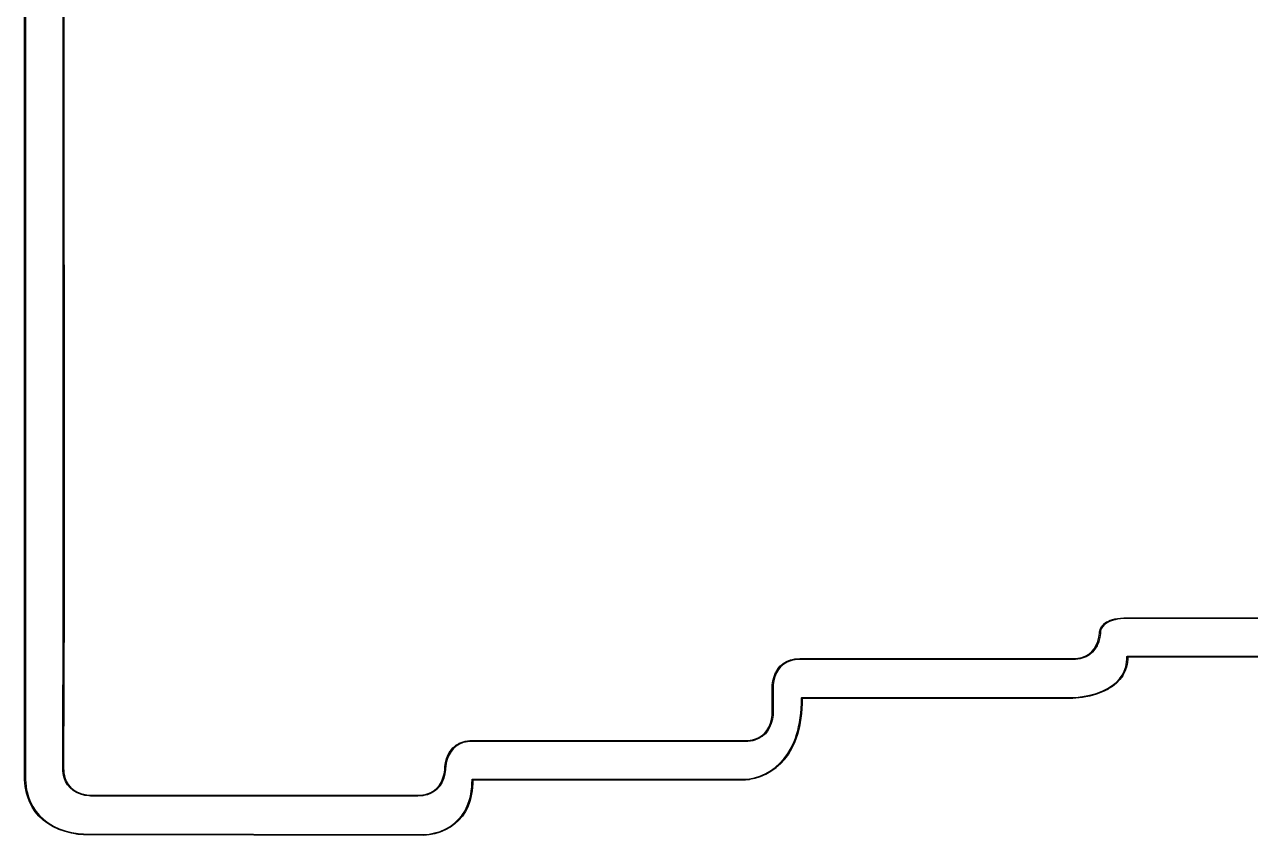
# Model space of a CAD drawing. Extents: x 1.27 to 6.88, y -5.74 to -1.9.
# Drawn here: x 1.269 to 4.077, y -5.612 to -3.756 of the extents above; entities that cross this region are included whole.
import ezdxf

# ---------------------------------------------------------------- set-up
doc = ezdxf.new("R2010")
doc.units = 0
doc.header["$MEASUREMENT"] = 0
doc.layers.add('BLACK', color=7, linetype='CONTINUOUS')

msp = doc.modelspace()

# ---------------------------------------------------------------- linework, layer by layer
at = {"layer": 'BLACK', "linetype": 'CONTINUOUS'}
for p, q in [((1.2687, -5.4749), (1.2687, -2.4582)), ((1.2707, -2.4582), (1.2707, -5.4749)), ((1.3572, -4.9171), (1.3568, -3.4612)), ((1.3588, -3.4612), (1.3592, -4.9171)), ((1.3572, -5.0746), (1.3572, -4.9171)), ((1.3592, -4.9171), (1.3592, -4.9171)), ((1.3592, -4.9171), (1.3592, -4.9171)), ((1.3592, -4.9171), (1.3592, -5.0746)), ((1.3563, -5.4582), (1.3572, -5.0746)), ((1.3592, -5.0746), (1.3583, -5.4582)), ((1.3592, -5.0746), (1.3592, -5.0746)), ((1.3592, -5.0746), (1.3592, -5.0746)), ((3.7316, -5.1432), (3.7331, -5.1384)), ((3.7331, -5.1384), (3.7332, -5.1383)), ((3.7332, -5.1382), (3.7362, -5.1331)), ((3.7332, -5.1383), (3.7332, -5.1382)), ((3.7379, -5.1342), (3.735, -5.1391)), ((3.7362, -5.1331), (3.7363, -5.133)), ((3.7363, -5.1329), (3.7409, -5.128)), ((3.7363, -5.133), (3.7363, -5.1329)), ((3.7423, -5.1294), (3.7379, -5.1342)), ((3.7409, -5.128), (3.741, -5.1279)), ((3.741, -5.1278), (3.7473, -5.1233)), ((3.741, -5.1279), (3.741, -5.1278)), ((3.7483, -5.125), (3.7423, -5.1294)), ((3.7473, -5.1233), (3.7473, -5.1233)), ((3.7473, -5.1233), (3.7474, -5.1233)), ((3.7474, -5.1233), (3.7512, -5.1213)), ((3.752, -5.123), (3.7483, -5.125)), ((3.7512, -5.1212), (3.7556, -5.1194)), ((3.7512, -5.1213), (3.7512, -5.1212)), ((3.7512, -5.1212), (3.7512, -5.1212)), ((3.7563, -5.1212), (3.752, -5.123)), ((3.7556, -5.1194), (3.7556, -5.1193)), ((3.7556, -5.1193), (3.7557, -5.1193)), ((3.7557, -5.1193), (3.7605, -5.1177)), ((3.7611, -5.1196), (3.7563, -5.1212)), ((3.7605, -5.1177), (3.7605, -5.1177)), ((3.7605, -5.1177), (3.7606, -5.1177)), ((3.7606, -5.1177), (3.7661, -5.1162)), ((3.7665, -5.1182), (3.7611, -5.1196)), ((3.7661, -5.1162), (3.7722, -5.1151)), ((3.7661, -5.1162), (3.7661, -5.1162)), ((3.7661, -5.1162), (3.7661, -5.1162)), ((3.7725, -5.117), (3.7665, -5.1182)), ((3.7722, -5.1151), (3.779, -5.1142)), ((3.7722, -5.1151), (3.7722, -5.1151)), ((3.7722, -5.1151), (3.7722, -5.1151)), ((3.7792, -5.1161), (3.7725, -5.117)), ((3.779, -5.1142), (3.779, -5.1142)), ((3.779, -5.1142), (3.7791, -5.1142)), ((3.7791, -5.1142), (3.7865, -5.1136)), ((3.7866, -5.1156), (3.7792, -5.1161)), ((3.7865, -5.1136), (3.7865, -5.1136)), ((3.7865, -5.1136), (3.7866, -5.1136)), ((3.7866, -5.1136), (3.7948, -5.1134)), ((3.7948, -5.1154), (3.7866, -5.1156)), ((3.7948, -5.1134), (3.7948, -5.1134)), ((3.7948, -5.1134), (3.7948, -5.1134)), ((3.7948, -5.1134), (4.2948, -5.1134)), ((4.2948, -5.1154), (3.7948, -5.1154)), ((3.7272, -5.1677), (3.7298, -5.1582)), ((3.7317, -5.1586), (3.7291, -5.1683)), ((3.7298, -5.1582), (3.7311, -5.1491)), ((3.7311, -5.1491), (3.7313, -5.1456)), ((3.7313, -5.1456), (3.7316, -5.1434)), ((3.7313, -5.1456), (3.7313, -5.1456)), ((3.7313, -5.1456), (3.7313, -5.1456)), ((3.7316, -5.1433), (3.7316, -5.1432)), ((3.7316, -5.1434), (3.7316, -5.1433)), ((3.7331, -5.1494), (3.7317, -5.1585)), ((3.7317, -5.1585), (3.7317, -5.1586)), ((3.7317, -5.1586), (3.7317, -5.1586)), ((3.7333, -5.1458), (3.7331, -5.1493)), ((3.7331, -5.1493), (3.7331, -5.1493)), ((3.7331, -5.1493), (3.7331, -5.1494)), ((3.7335, -5.1437), (3.7333, -5.1458)), ((3.735, -5.1391), (3.7335, -5.1437)), ((3.7068, -5.1966), (3.7133, -5.191)), ((3.7147, -5.1925), (3.7081, -5.1981)), ((3.7133, -5.191), (3.7189, -5.1844)), ((3.7148, -5.1923), (3.7147, -5.1924)), ((3.7147, -5.1924), (3.7147, -5.1925)), ((3.7204, -5.1856), (3.7148, -5.1923)), ((3.7189, -5.1844), (3.7235, -5.1766)), ((3.7205, -5.1855), (3.7204, -5.1856)), ((3.7253, -5.1775), (3.7205, -5.1854)), ((3.7205, -5.1854), (3.7205, -5.1855)), ((3.7235, -5.1766), (3.7272, -5.1677)), ((3.7291, -5.1684), (3.7253, -5.1774)), ((3.7253, -5.1774), (3.7253, -5.1775)), ((3.7253, -5.1775), (3.7253, -5.1775)), ((3.7291, -5.1683), (3.7291, -5.1684)), ((3.7291, -5.1684), (3.7291, -5.1684)), ((2.9999, -5.2239), (3.0065, -5.2182)), ((3.0077, -5.2198), (3.0013, -5.2253)), ((3.0065, -5.2182), (3.0066, -5.2182)), ((3.0066, -5.2181), (3.0142, -5.2136)), ((3.0066, -5.2182), (3.0066, -5.2181)), ((3.0152, -5.2153), (3.0077, -5.2198)), ((3.0142, -5.2136), (3.0143, -5.2136)), ((3.0143, -5.2136), (3.0144, -5.2135)), ((3.0144, -5.2135), (3.0231, -5.2101)), ((3.0238, -5.212), (3.0152, -5.2153)), ((3.0231, -5.2101), (3.0232, -5.2101)), ((3.0232, -5.2101), (3.028, -5.2089)), ((3.0232, -5.2101), (3.0232, -5.2101)), ((3.0285, -5.2108), (3.0238, -5.212)), ((3.028, -5.2089), (3.028, -5.2089)), ((3.028, -5.2089), (3.0281, -5.2089)), ((3.0281, -5.2089), (3.0332, -5.208)), ((3.0335, -5.2099), (3.0285, -5.2108)), ((3.0332, -5.208), (3.0333, -5.208)), ((3.0333, -5.2079), (3.0388, -5.2074)), ((3.0333, -5.208), (3.0333, -5.2079)), ((3.039, -5.2093), (3.0335, -5.2099)), ((3.0388, -5.2074), (3.0388, -5.2074)), ((3.0388, -5.2074), (3.0389, -5.2074)), ((3.0389, -5.2074), (3.0448, -5.2072)), ((3.0448, -5.2092), (3.039, -5.2093)), ((3.0448, -5.2072), (3.0448, -5.2072)), ((3.0448, -5.2072), (3.0448, -5.2072)), ((3.0448, -5.2072), (3.6698, -5.2072)), ((3.6698, -5.2092), (3.0448, -5.2092)), ((3.6698, -5.2072), (3.6756, -5.207)), ((3.6757, -5.209), (3.6698, -5.2092)), ((3.6698, -5.2092), (3.6698, -5.2092)), ((3.6698, -5.2092), (3.6698, -5.2092)), ((3.6756, -5.207), (3.681, -5.2064)), ((3.6758, -5.209), (3.6757, -5.209)), ((3.6757, -5.209), (3.6757, -5.209)), ((3.6813, -5.2084), (3.6758, -5.209)), ((3.681, -5.2064), (3.6861, -5.2055)), ((3.6865, -5.2075), (3.6813, -5.2084)), ((3.6813, -5.2084), (3.6813, -5.2084)), ((3.6813, -5.2084), (3.6813, -5.2084)), ((3.6861, -5.2055), (3.6908, -5.2043)), ((3.6866, -5.2075), (3.6865, -5.2075)), ((3.6865, -5.2075), (3.6865, -5.2075)), ((3.6914, -5.2062), (3.6866, -5.2075)), ((3.6908, -5.2043), (3.6994, -5.201)), ((3.6915, -5.2062), (3.6914, -5.2062)), ((3.6914, -5.2062), (3.6914, -5.2062)), ((3.7002, -5.2028), (3.6915, -5.2062)), ((3.6994, -5.201), (3.7068, -5.1966)), ((3.7003, -5.2027), (3.7002, -5.2028)), ((3.7002, -5.2028), (3.7002, -5.2028)), ((3.7079, -5.1982), (3.7003, -5.2027)), ((3.708, -5.1982), (3.7079, -5.1982)), ((3.7081, -5.1981), (3.708, -5.1982)), ((3.7909, -5.2258), (3.7921, -5.2204)), ((3.7921, -5.2204), (3.793, -5.2148)), ((3.794, -5.2208), (3.7928, -5.2263)), ((3.793, -5.2148), (3.7936, -5.2089)), ((3.7936, -5.2089), (3.7938, -5.2027)), ((3.7938, -5.2027), (3.7939, -5.2024)), ((3.7939, -5.2024), (3.7942, -5.2021)), ((3.7939, -5.2024), (3.7939, -5.2024)), ((3.7939, -5.2024), (3.7939, -5.2024)), ((3.7939, -5.2024), (3.7939, -5.2024)), ((3.7941, -5.2208), (3.794, -5.2208)), ((3.794, -5.2208), (3.794, -5.2208)), ((3.795, -5.2151), (3.7941, -5.2208)), ((3.7942, -5.2021), (3.7944, -5.2018)), ((3.7944, -5.2018), (3.7944, -5.2018)), ((3.7944, -5.2018), (3.7944, -5.2018)), ((3.7944, -5.2018), (3.7945, -5.2018)), ((3.7945, -5.2018), (3.7948, -5.2018)), ((3.7948, -5.2018), (4.2948, -5.2018)), ((3.7956, -5.2091), (3.795, -5.215)), ((3.795, -5.215), (3.795, -5.215)), ((3.795, -5.215), (3.795, -5.2151)), ((3.7957, -5.2037), (3.7956, -5.209)), ((3.7956, -5.209), (3.7956, -5.209)), ((3.7956, -5.209), (3.7956, -5.2091)), ((4.2939, -5.2037), (3.7957, -5.2037)), ((2.9829, -5.2577), (2.9855, -5.248)), ((2.9873, -5.2486), (2.9848, -5.2581)), ((2.9855, -5.2479), (2.9892, -5.2389)), ((2.9855, -5.248), (2.9855, -5.2479)), ((2.9855, -5.248), (2.9855, -5.248)), ((2.991, -5.2398), (2.9873, -5.2486)), ((2.9892, -5.2389), (2.9893, -5.2389)), ((2.9893, -5.2388), (2.994, -5.2309)), ((2.9893, -5.2389), (2.9893, -5.2388)), ((2.9957, -5.232), (2.991, -5.2398)), ((2.994, -5.2309), (2.9941, -5.2308)), ((2.9941, -5.2308), (2.9998, -5.224)), ((2.9941, -5.2308), (2.9941, -5.2308)), ((3.0013, -5.2253), (2.9957, -5.232)), ((2.9998, -5.224), (2.9999, -5.2239)), ((2.9999, -5.2239), (2.9999, -5.2239)), ((3.7764, -5.2537), (3.7825, -5.2452)), ((3.7841, -5.2462), (3.7779, -5.2549)), ((3.7825, -5.2452), (3.7873, -5.2359)), ((3.7842, -5.2462), (3.7841, -5.2462)), ((3.7891, -5.2367), (3.7842, -5.2461)), ((3.7842, -5.2461), (3.7842, -5.2462)), ((3.7873, -5.2359), (3.7909, -5.2258)), ((3.7892, -5.2366), (3.7891, -5.2366)), ((3.7891, -5.2366), (3.7891, -5.2367)), ((3.7927, -5.2264), (3.7892, -5.2366)), ((3.7928, -5.2263), (3.7927, -5.2263)), ((3.7927, -5.2263), (3.7927, -5.2264)), ((2.9813, -5.2706), (2.9815, -5.2671)), ((2.9813, -5.2707), (2.9813, -5.2706)), ((2.9813, -5.2706), (2.9813, -5.2706)), ((2.9813, -5.3331), (2.9813, -5.2707)), ((2.9815, -5.267), (2.9828, -5.2578)), ((2.9815, -5.2671), (2.9815, -5.267)), ((2.9815, -5.267), (2.9815, -5.267)), ((2.9828, -5.2578), (2.9829, -5.2578)), ((2.9829, -5.2578), (2.9829, -5.2577)), ((2.9835, -5.2672), (2.9833, -5.2707)), ((2.9833, -5.2707), (2.9833, -5.3332)), ((2.9848, -5.2581), (2.9835, -5.2672)), ((3.7371, -5.2817), (3.7493, -5.2757)), ((3.7502, -5.2775), (3.7379, -5.2835)), ((3.7493, -5.2757), (3.7598, -5.269)), ((3.7503, -5.2774), (3.7502, -5.2774)), ((3.7502, -5.2774), (3.7502, -5.2775)), ((3.7609, -5.2707), (3.7503, -5.2774)), ((3.7598, -5.269), (3.7688, -5.2617)), ((3.761, -5.2706), (3.7609, -5.2707)), ((3.7701, -5.2632), (3.761, -5.2706)), ((3.761, -5.2706), (3.761, -5.2706)), ((3.7688, -5.2617), (3.7764, -5.2537)), ((3.7702, -5.2631), (3.7701, -5.2632)), ((3.7778, -5.2551), (3.7702, -5.2631)), ((3.7702, -5.2631), (3.7702, -5.2631)), ((3.7779, -5.255), (3.7778, -5.2551)), ((3.7779, -5.2549), (3.7779, -5.255)), ((3.048, -5.3094), (3.0482, -5.2972)), ((3.0482, -5.2972), (3.0483, -5.2969)), ((3.0483, -5.2969), (3.0486, -5.2966)), ((3.0483, -5.2969), (3.0483, -5.2969)), ((3.0483, -5.2969), (3.0483, -5.2969)), ((3.0483, -5.2969), (3.0483, -5.2969)), ((3.0486, -5.2966), (3.0488, -5.2963)), ((3.0488, -5.2963), (3.0488, -5.2963)), ((3.0488, -5.2963), (3.0489, -5.2963)), ((3.0489, -5.2963), (3.0489, -5.2963)), ((3.0489, -5.2963), (3.0492, -5.2963)), ((3.0492, -5.2963), (3.6698, -5.2963)), ((3.0502, -5.2982), (3.05, -5.3095)), ((3.6698, -5.2982), (3.0502, -5.2982)), ((3.6698, -5.2963), (3.6767, -5.2959)), ((3.6768, -5.2978), (3.6698, -5.2982)), ((3.6698, -5.2982), (3.6698, -5.2982)), ((3.6698, -5.2982), (3.6698, -5.2982)), ((3.6767, -5.2959), (3.6918, -5.2941)), ((3.6769, -5.2978), (3.6768, -5.2978)), ((3.6921, -5.2961), (3.6769, -5.2978)), ((3.6769, -5.2978), (3.6769, -5.2978)), ((3.6918, -5.2941), (3.708, -5.2911)), ((3.6922, -5.2961), (3.6921, -5.2961)), ((3.6921, -5.2961), (3.6921, -5.2961)), ((3.7084, -5.293), (3.6922, -5.2961)), ((3.708, -5.2911), (3.7232, -5.2868)), ((3.7085, -5.293), (3.7084, -5.293)), ((3.7084, -5.293), (3.7084, -5.293)), ((3.7238, -5.2887), (3.7085, -5.293)), ((3.7232, -5.2868), (3.7371, -5.2817)), ((3.7239, -5.2887), (3.7238, -5.2887)), ((3.7238, -5.2887), (3.7238, -5.2887)), ((3.7378, -5.2835), (3.7239, -5.2887)), ((3.7379, -5.2835), (3.7378, -5.2835)), ((3.7378, -5.2835), (3.7378, -5.2835)), ((2.9811, -5.3366), (2.9813, -5.3331)), ((2.9833, -5.3332), (2.9831, -5.3368)), ((2.9833, -5.3332), (2.9833, -5.3332)), ((2.9833, -5.3332), (2.9833, -5.3332)), ((3.0453, -5.3428), (3.0465, -5.3322)), ((3.0465, -5.3322), (3.0475, -5.3211)), ((3.0485, -5.3324), (3.0472, -5.3431)), ((3.0475, -5.3211), (3.048, -5.3094)), ((3.0494, -5.3212), (3.0485, -5.3324)), ((3.0485, -5.3324), (3.0485, -5.3324)), ((3.0485, -5.3324), (3.0485, -5.3324)), ((3.05, -5.3095), (3.0494, -5.3212)), ((3.0494, -5.3212), (3.0494, -5.3212)), ((3.0494, -5.3212), (3.0494, -5.3212)), ((3.05, -5.3095), (3.05, -5.3095)), ((3.05, -5.3095), (3.05, -5.3095)), ((2.9735, -5.3641), (2.9772, -5.3552)), ((2.9791, -5.3559), (2.9753, -5.3649)), ((2.9772, -5.3552), (2.9798, -5.3457)), ((2.9817, -5.3461), (2.9791, -5.3558)), ((2.9791, -5.3558), (2.9791, -5.3559)), ((2.9791, -5.3559), (2.9791, -5.3559)), ((2.9798, -5.3457), (2.9811, -5.3366)), ((2.9831, -5.3369), (2.9817, -5.346)), ((2.9817, -5.346), (2.9817, -5.3461)), ((2.9817, -5.3461), (2.9817, -5.3461)), ((2.9831, -5.3368), (2.9831, -5.3368)), ((2.9831, -5.3368), (2.9831, -5.3369)), ((3.0396, -5.3718), (3.0418, -5.3626)), ((3.0437, -5.363), (3.0415, -5.3723)), ((3.0418, -5.3626), (3.0437, -5.353)), ((3.0437, -5.353), (3.0453, -5.3428)), ((3.0456, -5.3533), (3.0437, -5.363)), ((3.0437, -5.363), (3.0437, -5.363)), ((3.0437, -5.363), (3.0437, -5.363)), ((3.0472, -5.3431), (3.0456, -5.3533)), ((3.0456, -5.3533), (3.0456, -5.3533)), ((3.0456, -5.3533), (3.0456, -5.3533)), ((3.0472, -5.3431), (3.0472, -5.3431)), ((3.0472, -5.3431), (3.0472, -5.3431)), ((2.9408, -5.3918), (2.9494, -5.3885)), ((2.9502, -5.3903), (2.9415, -5.3937)), ((2.9494, -5.3885), (2.9568, -5.3841)), ((2.9503, -5.3902), (2.9502, -5.3903)), ((2.9502, -5.3903), (2.9502, -5.3903)), ((2.9579, -5.3857), (2.9503, -5.3902)), ((2.9568, -5.3841), (2.9633, -5.3785)), ((2.958, -5.3857), (2.9579, -5.3857)), ((2.9581, -5.3856), (2.958, -5.3857)), ((2.9647, -5.38), (2.9581, -5.3856)), ((2.9633, -5.3785), (2.9689, -5.3719)), ((2.9648, -5.3798), (2.9647, -5.3799)), ((2.9647, -5.3799), (2.9647, -5.38)), ((2.9704, -5.3731), (2.9648, -5.3798)), ((2.9689, -5.3719), (2.9735, -5.3641)), ((2.9705, -5.373), (2.9704, -5.3731)), ((2.9753, -5.365), (2.9705, -5.3729)), ((2.9705, -5.3729), (2.9705, -5.373)), ((2.9753, -5.3649), (2.9753, -5.365)), ((2.9753, -5.365), (2.9753, -5.365)), ((3.0313, -5.3968), (3.0343, -5.3889)), ((3.0362, -5.3896), (3.0331, -5.3975)), ((3.0343, -5.3889), (3.0371, -5.3805)), ((3.039, -5.3811), (3.0362, -5.3895)), ((3.0362, -5.3895), (3.0362, -5.3896)), ((3.0362, -5.3896), (3.0362, -5.3896)), ((3.0371, -5.3805), (3.0396, -5.3718)), ((3.0415, -5.3723), (3.039, -5.3811)), ((3.039, -5.3811), (3.039, -5.3811)), ((3.039, -5.3811), (3.039, -5.3811)), ((3.0415, -5.3723), (3.0415, -5.3723)), ((3.0415, -5.3723), (3.0415, -5.3723)), ((2.2393, -5.4263), (2.244, -5.4184)), ((2.2457, -5.4195), (2.241, -5.4273)), ((2.244, -5.4184), (2.2441, -5.4183)), ((2.2441, -5.4183), (2.2498, -5.4115)), ((2.2441, -5.4183), (2.2441, -5.4183)), ((2.2513, -5.4128), (2.2457, -5.4195)), ((2.2498, -5.4115), (2.2499, -5.4114)), ((2.2499, -5.4114), (2.2565, -5.4057)), ((2.2499, -5.4114), (2.2499, -5.4114)), ((2.2577, -5.4073), (2.2513, -5.4128)), ((2.2565, -5.4057), (2.2566, -5.4057)), ((2.2566, -5.4056), (2.2642, -5.4011)), ((2.2566, -5.4057), (2.2566, -5.4056)), ((2.2652, -5.4028), (2.2577, -5.4073)), ((2.2642, -5.4011), (2.2643, -5.4011)), ((2.2643, -5.4011), (2.2644, -5.401)), ((2.2644, -5.401), (2.2731, -5.3976)), ((2.2738, -5.3995), (2.2652, -5.4028)), ((2.2731, -5.3976), (2.2732, -5.3976)), ((2.2732, -5.3976), (2.278, -5.3964)), ((2.2732, -5.3976), (2.2732, -5.3976)), ((2.2785, -5.3983), (2.2738, -5.3995)), ((2.278, -5.3964), (2.278, -5.3964)), ((2.278, -5.3964), (2.2781, -5.3964)), ((2.2781, -5.3964), (2.2832, -5.3955)), ((2.2835, -5.3974), (2.2785, -5.3983)), ((2.2832, -5.3955), (2.2833, -5.3955)), ((2.2833, -5.3954), (2.2888, -5.3949)), ((2.2833, -5.3955), (2.2833, -5.3954)), ((2.289, -5.3968), (2.2835, -5.3974)), ((2.2888, -5.3949), (2.2888, -5.3949)), ((2.2888, -5.3949), (2.2889, -5.3949)), ((2.2889, -5.3949), (2.2948, -5.3947)), ((2.2948, -5.3967), (2.289, -5.3968)), ((2.2948, -5.3947), (2.2948, -5.3947)), ((2.2948, -5.3947), (2.2948, -5.3947)), ((2.2948, -5.3947), (2.9198, -5.3947)), ((2.9198, -5.3967), (2.2948, -5.3967)), ((2.9198, -5.3947), (2.9256, -5.3945)), ((2.9257, -5.3965), (2.9198, -5.3967)), ((2.9198, -5.3967), (2.9198, -5.3967)), ((2.9198, -5.3967), (2.9198, -5.3967)), ((2.9256, -5.3945), (2.931, -5.3939)), ((2.9258, -5.3965), (2.9257, -5.3965)), ((2.9257, -5.3965), (2.9257, -5.3965)), ((2.9313, -5.3959), (2.9258, -5.3965)), ((2.931, -5.3939), (2.9361, -5.393)), ((2.9365, -5.395), (2.9313, -5.3959)), ((2.9313, -5.3959), (2.9313, -5.3959)), ((2.9313, -5.3959), (2.9313, -5.3959)), ((2.9361, -5.393), (2.9408, -5.3918)), ((2.9366, -5.395), (2.9365, -5.395)), ((2.9365, -5.395), (2.9365, -5.395)), ((2.9414, -5.3937), (2.9366, -5.395)), ((2.9415, -5.3937), (2.9414, -5.3937)), ((2.9414, -5.3937), (2.9414, -5.3937)), ((3.0167, -5.4246), (3.0245, -5.4114)), ((3.0262, -5.4124), (3.0184, -5.4257)), ((3.0245, -5.4114), (3.0313, -5.3968)), ((3.0263, -5.4123), (3.0262, -5.4123)), ((3.0262, -5.4123), (3.0262, -5.4124)), ((3.0331, -5.3976), (3.0263, -5.4123)), ((3.0331, -5.3975), (3.0331, -5.3975)), ((3.0331, -5.3975), (3.0331, -5.3976)), ((2.2315, -5.4545), (2.2328, -5.4453)), ((2.2328, -5.4453), (2.2329, -5.4453)), ((2.2329, -5.4452), (2.2355, -5.4355)), ((2.2329, -5.4453), (2.2329, -5.4452)), ((2.2348, -5.4456), (2.2335, -5.4547)), ((2.2373, -5.4361), (2.2348, -5.4456)), ((2.2355, -5.4354), (2.2392, -5.4264)), ((2.2355, -5.4355), (2.2355, -5.4354)), ((2.2355, -5.4355), (2.2355, -5.4355)), ((2.241, -5.4273), (2.2373, -5.4361)), ((2.2392, -5.4264), (2.2393, -5.4264)), ((2.2393, -5.4264), (2.2393, -5.4263)), ((2.9883, -5.456), (2.9986, -5.4468)), ((2.9986, -5.4468), (3.0081, -5.4364)), ((3.0096, -5.4377), (3, -5.4482)), ((3.0081, -5.4364), (3.0167, -5.4246)), ((3.0184, -5.4257), (3.0096, -5.4376)), ((3.0096, -5.4376), (3.0096, -5.4376)), ((3.0096, -5.4376), (3.0096, -5.4377)), ((3.0184, -5.4257), (3.0184, -5.4257)), ((3.0184, -5.4257), (3.0184, -5.4257)), ((1.2689, -5.4836), (1.2687, -5.4749)), ((1.2687, -5.4749), (1.2687, -5.4749)), ((1.2687, -5.4749), (1.2687, -5.4749)), ((1.2707, -5.4749), (1.2709, -5.4835)), ((1.3565, -5.4641), (1.3563, -5.4582)), ((1.3563, -5.4582), (1.3563, -5.4582)), ((1.3563, -5.4582), (1.3563, -5.4582)), ((1.3571, -5.4696), (1.3565, -5.4641)), ((1.3565, -5.4641), (1.3565, -5.4641)), ((1.3565, -5.4641), (1.3565, -5.4641)), ((1.3571, -5.4697), (1.3571, -5.4696)), ((1.358, -5.4749), (1.3571, -5.4697)), ((1.3571, -5.4697), (1.3571, -5.4697)), ((1.3592, -5.4797), (1.358, -5.4749)), ((1.358, -5.4749), (1.358, -5.4749)), ((1.358, -5.4749), (1.358, -5.4749)), ((1.3583, -5.4582), (1.3585, -5.464)), ((1.3585, -5.464), (1.359, -5.4694)), ((1.359, -5.4694), (1.3599, -5.4745)), ((1.3599, -5.4745), (1.3611, -5.4792)), ((2.2272, -5.4802), (2.2298, -5.4707)), ((2.2317, -5.4711), (2.2291, -5.4808)), ((2.2298, -5.4707), (2.2311, -5.4616)), ((2.2311, -5.4616), (2.2313, -5.4581)), ((2.2313, -5.4581), (2.2315, -5.4546)), ((2.2315, -5.4546), (2.2315, -5.4545)), ((2.2315, -5.4545), (2.2315, -5.4545)), ((2.2331, -5.4619), (2.2317, -5.471)), ((2.2317, -5.471), (2.2317, -5.4711)), ((2.2317, -5.4711), (2.2317, -5.4711)), ((2.2333, -5.4582), (2.2331, -5.4618)), ((2.2331, -5.4618), (2.2331, -5.4618)), ((2.2331, -5.4618), (2.2331, -5.4619)), ((2.2335, -5.4547), (2.2333, -5.4582)), ((2.9532, -5.4759), (2.9654, -5.4706)), ((2.9663, -5.4724), (2.9539, -5.4777)), ((2.9654, -5.4706), (2.9772, -5.4639)), ((2.9664, -5.4723), (2.9663, -5.4723)), ((2.9663, -5.4723), (2.9663, -5.4724)), ((2.9782, -5.4656), (2.9664, -5.4723)), ((2.9772, -5.4639), (2.9883, -5.456)), ((2.9783, -5.4656), (2.9782, -5.4656)), ((2.9782, -5.4656), (2.9782, -5.4656)), ((2.9895, -5.4576), (2.9783, -5.4656)), ((2.9999, -5.4483), (2.9895, -5.4575)), ((2.9895, -5.4575), (2.9895, -5.4575)), ((2.9895, -5.4575), (2.9895, -5.4576)), ((3, -5.4482), (2.9999, -5.4483)), ((3, -5.4482), (3, -5.4482)), ((1.2695, -5.4919), (1.2689, -5.4836)), ((1.2689, -5.4836), (1.2689, -5.4836)), ((1.2689, -5.4836), (1.2689, -5.4836)), ((1.2695, -5.492), (1.2695, -5.4919)), ((1.2695, -5.4919), (1.2695, -5.4919)), ((1.2704, -5.4999), (1.2695, -5.492)), ((1.2717, -5.5075), (1.2704, -5.4999)), ((1.2704, -5.4999), (1.2704, -5.4999)), ((1.2704, -5.4999), (1.2704, -5.4999)), ((1.2709, -5.4835), (1.2714, -5.4918)), ((1.2714, -5.4918), (1.2724, -5.4996)), ((1.2724, -5.4996), (1.2736, -5.5072)), ((1.3592, -5.4798), (1.3592, -5.4797)), ((1.3593, -5.4799), (1.3592, -5.4798)), ((1.3626, -5.4886), (1.3593, -5.4799)), ((1.3611, -5.4792), (1.3644, -5.4878)), ((1.3627, -5.4886), (1.3626, -5.4886)), ((1.3627, -5.4887), (1.3627, -5.4886)), ((1.3672, -5.4963), (1.3627, -5.4887)), ((1.3644, -5.4878), (1.3689, -5.4952)), ((1.3673, -5.4964), (1.3672, -5.4963)), ((1.373, -5.503), (1.3673, -5.4964)), ((1.3673, -5.4964), (1.3673, -5.4964)), ((1.3689, -5.4952), (1.3744, -5.5017)), ((1.3731, -5.5031), (1.373, -5.503)), ((1.3731, -5.5032), (1.3731, -5.5031)), ((1.3799, -5.5088), (1.3731, -5.5032)), ((1.3744, -5.5017), (1.3811, -5.5073)), ((2.2068, -5.5091), (2.2133, -5.5035)), ((2.2133, -5.5035), (2.2189, -5.4969)), ((2.2204, -5.4981), (2.2148, -5.5048)), ((2.2189, -5.4969), (2.2235, -5.4891)), ((2.2205, -5.498), (2.2204, -5.4981)), ((2.2253, -5.49), (2.2205, -5.4979)), ((2.2205, -5.4979), (2.2205, -5.498)), ((2.2235, -5.4891), (2.2272, -5.4802)), ((2.2291, -5.4809), (2.2253, -5.4899)), ((2.2253, -5.4899), (2.2253, -5.49)), ((2.2253, -5.49), (2.2253, -5.49)), ((2.2291, -5.4808), (2.2291, -5.4809)), ((2.2291, -5.4809), (2.2291, -5.4809)), ((2.2921, -5.5097), (2.293, -5.5017)), ((2.293, -5.5017), (2.2936, -5.4932)), ((2.2936, -5.4932), (2.2938, -5.4842)), ((2.2938, -5.4842), (2.2939, -5.4839)), ((2.2939, -5.4839), (2.2941, -5.4836)), ((2.2939, -5.4839), (2.2939, -5.4839)), ((2.2939, -5.4839), (2.2939, -5.4839)), ((2.2939, -5.4839), (2.2939, -5.4839)), ((2.2941, -5.4836), (2.2944, -5.4833)), ((2.295, -5.5019), (2.2941, -5.51)), ((2.2944, -5.4833), (2.2944, -5.4833)), ((2.2944, -5.4833), (2.2944, -5.4833)), ((2.2944, -5.4833), (2.2944, -5.4833)), ((2.2944, -5.4833), (2.2948, -5.4833)), ((2.2948, -5.4833), (2.9197, -5.4833)), ((2.2956, -5.4933), (2.295, -5.5018)), ((2.295, -5.5018), (2.295, -5.5018)), ((2.295, -5.5018), (2.295, -5.5019)), ((2.2957, -5.4852), (2.2956, -5.4932)), ((2.2956, -5.4932), (2.2956, -5.4933)), ((2.2956, -5.4933), (2.2956, -5.4933)), ((2.9198, -5.4852), (2.2957, -5.4852)), ((2.9197, -5.4833), (2.929, -5.4823)), ((2.9199, -5.4852), (2.9198, -5.4852)), ((2.9198, -5.4852), (2.9198, -5.4852)), ((2.9292, -5.4843), (2.9199, -5.4852)), ((2.929, -5.4823), (2.9407, -5.4798)), ((2.9293, -5.4842), (2.9292, -5.4843)), ((2.9412, -5.4818), (2.9293, -5.4842)), ((2.9293, -5.4842), (2.9293, -5.4842)), ((2.9407, -5.4798), (2.9532, -5.4759)), ((2.9413, -5.4817), (2.9412, -5.4817)), ((2.9412, -5.4817), (2.9412, -5.4818)), ((2.9538, -5.4778), (2.9413, -5.4817)), ((2.9539, -5.4777), (2.9538, -5.4778)), ((2.9539, -5.4777), (2.9539, -5.4777)), ((1.2717, -5.5076), (1.2717, -5.5075)), ((1.2717, -5.5075), (1.2717, -5.5075)), ((1.2733, -5.5148), (1.2717, -5.5076)), ((1.2733, -5.5149), (1.2733, -5.5148)), ((1.2752, -5.5218), (1.2733, -5.5149)), ((1.2733, -5.5149), (1.2733, -5.5149)), ((1.2736, -5.5072), (1.2752, -5.5144)), ((1.2752, -5.5144), (1.2771, -5.5212)), ((1.2753, -5.5218), (1.2752, -5.5218)), ((1.2753, -5.5219), (1.2753, -5.5218)), ((1.2801, -5.5348), (1.2753, -5.5219)), ((1.2771, -5.5212), (1.2819, -5.5341)), ((1.38, -5.5089), (1.3799, -5.5088)), ((1.3879, -5.5137), (1.38, -5.5089)), ((1.38, -5.5089), (1.38, -5.5089)), ((1.3811, -5.5073), (1.3889, -5.5119)), ((1.388, -5.5137), (1.3879, -5.5137)), ((1.3881, -5.5137), (1.388, -5.5137)), ((1.397, -5.5174), (1.3881, -5.5137)), ((1.3889, -5.5119), (1.3977, -5.5156)), ((1.3971, -5.5175), (1.397, -5.5174)), ((1.4068, -5.5201), (1.3971, -5.5175)), ((1.3971, -5.5175), (1.3971, -5.5175)), ((1.3977, -5.5156), (1.4073, -5.5182)), ((1.4069, -5.5201), (1.4068, -5.5201)), ((1.4161, -5.5215), (1.4069, -5.5201)), ((1.4069, -5.5201), (1.4069, -5.5201)), ((1.4073, -5.5182), (1.4163, -5.5195)), ((1.4162, -5.5215), (1.4161, -5.5214)), ((1.4161, -5.5214), (1.4161, -5.5215)), ((1.4197, -5.5217), (1.4162, -5.5215)), ((1.4163, -5.5195), (1.4198, -5.5197)), ((1.4198, -5.5216), (1.4197, -5.5217)), ((1.4198, -5.5197), (2.1698, -5.5197)), ((1.4198, -5.5217), (1.4198, -5.5216)), ((2.1698, -5.5217), (1.4198, -5.5217)), ((2.1698, -5.5197), (2.1756, -5.5195)), ((2.1757, -5.5215), (2.1698, -5.5217)), ((2.1698, -5.5217), (2.1698, -5.5217)), ((2.1698, -5.5217), (2.1698, -5.5217)), ((2.1756, -5.5195), (2.181, -5.5189)), ((2.1758, -5.5215), (2.1757, -5.5215)), ((2.1757, -5.5215), (2.1757, -5.5215)), ((2.1813, -5.5209), (2.1758, -5.5215)), ((2.181, -5.5189), (2.1861, -5.518)), ((2.1865, -5.52), (2.1813, -5.5209)), ((2.1813, -5.5209), (2.1813, -5.5209)), ((2.1813, -5.5209), (2.1813, -5.5209)), ((2.1861, -5.518), (2.1908, -5.5168)), ((2.1866, -5.52), (2.1865, -5.52)), ((2.1865, -5.52), (2.1865, -5.52)), ((2.1914, -5.5187), (2.1866, -5.52)), ((2.1908, -5.5168), (2.1994, -5.5135)), ((2.1915, -5.5187), (2.1914, -5.5187)), ((2.1914, -5.5187), (2.1914, -5.5187)), ((2.2002, -5.5153), (2.1915, -5.5187)), ((2.1994, -5.5135), (2.2068, -5.5091)), ((2.2003, -5.5152), (2.2002, -5.5153)), ((2.2002, -5.5153), (2.2002, -5.5153)), ((2.2079, -5.5107), (2.2003, -5.5152)), ((2.208, -5.5107), (2.2079, -5.5107)), ((2.2081, -5.5106), (2.208, -5.5107)), ((2.2147, -5.505), (2.2081, -5.5106)), ((2.2148, -5.5048), (2.2147, -5.5049)), ((2.2147, -5.5049), (2.2147, -5.505)), ((2.2852, -5.5382), (2.2874, -5.5316)), ((2.2874, -5.5316), (2.2893, -5.5247)), ((2.2893, -5.5247), (2.2909, -5.5174)), ((2.2912, -5.5252), (2.2893, -5.5322)), ((2.2909, -5.5174), (2.2921, -5.5097)), ((2.2928, -5.5178), (2.2912, -5.5251)), ((2.2912, -5.5251), (2.2912, -5.5252)), ((2.2912, -5.5252), (2.2912, -5.5252)), ((2.2941, -5.51), (2.2928, -5.5177)), ((2.2928, -5.5177), (2.2928, -5.5178)), ((2.2928, -5.5178), (2.2928, -5.5178)), ((2.2941, -5.51), (2.2941, -5.51)), ((2.2941, -5.51), (2.2941, -5.51)), ((1.2801, -5.5349), (1.2801, -5.5348)), ((1.2801, -5.535), (1.2801, -5.5349)), ((1.2861, -5.5468), (1.2801, -5.535)), ((1.2819, -5.5341), (1.2878, -5.5459)), ((1.2861, -5.5469), (1.2861, -5.5468)), ((1.2862, -5.5469), (1.2861, -5.5469)), ((1.2933, -5.5578), (1.2862, -5.5469)), ((1.2878, -5.5459), (1.2949, -5.5566)), ((1.2934, -5.5578), (1.2933, -5.5578)), ((1.3017, -5.5677), (1.2934, -5.5578)), ((1.2934, -5.5578), (1.2934, -5.5578)), ((1.2949, -5.5566), (1.3032, -5.5664)), ((2.2701, -5.5664), (2.277, -5.556)), ((2.2786, -5.557), (2.2717, -5.5675)), ((2.277, -5.556), (2.2827, -5.5444)), ((2.2787, -5.557), (2.2786, -5.557)), ((2.2845, -5.5453), (2.2787, -5.5569)), ((2.2787, -5.5569), (2.2787, -5.557)), ((2.2827, -5.5444), (2.2852, -5.5382)), ((2.2846, -5.5452), (2.2845, -5.5452)), ((2.2845, -5.5452), (2.2845, -5.5453)), ((2.287, -5.5389), (2.2846, -5.5452)), ((2.2871, -5.5389), (2.287, -5.5389)), ((2.287, -5.5389), (2.287, -5.5389)), ((2.2893, -5.5322), (2.2871, -5.5389)), ((2.2893, -5.5322), (2.2893, -5.5322)), ((2.2893, -5.5322), (2.2893, -5.5322)), ((1.3018, -5.5678), (1.3017, -5.5677)), ((1.3113, -5.5768), (1.3018, -5.5678)), ((1.3018, -5.5678), (1.3018, -5.5678)), ((1.3032, -5.5664), (1.3126, -5.5753)), ((1.3114, -5.5768), (1.3113, -5.5768)), ((1.3221, -5.5849), (1.3114, -5.5768)), ((1.3114, -5.5768), (1.3114, -5.5768)), ((1.3126, -5.5753), (1.3232, -5.5833)), ((1.3222, -5.5849), (1.3221, -5.5849)), ((1.3221, -5.5849), (1.3221, -5.5849)), ((1.3341, -5.592), (1.3222, -5.5849)), ((1.3232, -5.5833), (1.3351, -5.5903)), ((2.2433, -5.5912), (2.2533, -5.584)), ((2.2545, -5.5855), (2.2444, -5.5928)), ((2.2533, -5.584), (2.2622, -5.5757)), ((2.2546, -5.5855), (2.2545, -5.5855)), ((2.2545, -5.5855), (2.2545, -5.5855)), ((2.2636, -5.5771), (2.2546, -5.5855)), ((2.2622, -5.5757), (2.2701, -5.5664)), ((2.2637, -5.577), (2.2636, -5.5771)), ((2.2636, -5.5771), (2.2636, -5.5771)), ((2.2716, -5.5676), (2.2637, -5.577)), ((2.2717, -5.5676), (2.2716, -5.5676)), ((2.2717, -5.5675), (2.2717, -5.5676)), ((1.3342, -5.592), (1.3341, -5.592)), ((1.3342, -5.5921), (1.3342, -5.592)), ((1.3473, -5.5982), (1.3342, -5.5921)), ((1.3351, -5.5903), (1.3481, -5.5964)), ((1.3474, -5.5982), (1.3473, -5.5982)), ((1.3473, -5.5982), (1.3473, -5.5982)), ((1.3615, -5.6032), (1.3474, -5.5982)), ((1.3481, -5.5964), (1.3621, -5.6013)), ((1.3616, -5.6032), (1.3615, -5.6032)), ((1.3615, -5.6032), (1.3615, -5.6032)), ((1.3763, -5.607), (1.3616, -5.6032)), ((1.3621, -5.6013), (1.3768, -5.6051)), ((1.3764, -5.607), (1.3763, -5.607)), ((1.3909, -5.6095), (1.3764, -5.607)), ((1.3764, -5.607), (1.3764, -5.607)), ((1.3768, -5.6051), (1.3912, -5.6075)), ((1.391, -5.6095), (1.3909, -5.6095)), ((1.3909, -5.6095), (1.3909, -5.6095)), ((1.4035, -5.6105), (1.391, -5.6095)), ((1.3912, -5.6075), (1.4036, -5.6085)), ((2.1836, -5.612), (1.4035, -5.6105)), ((1.4035, -5.6105), (1.4035, -5.6105)), ((1.4035, -5.6105), (1.4035, -5.6105)), ((1.4036, -5.6085), (2.1835, -5.61)), ((2.1835, -5.61), (2.1955, -5.6088)), ((2.1837, -5.612), (2.1836, -5.6119)), ((2.1836, -5.6119), (2.1836, -5.612)), ((2.1957, -5.6108), (2.1837, -5.612)), ((2.1955, -5.6088), (2.2079, -5.6063)), ((2.1958, -5.6108), (2.1957, -5.6108)), ((2.2083, -5.6082), (2.1958, -5.6108)), ((2.1958, -5.6108), (2.1958, -5.6108)), ((2.2079, -5.6063), (2.2204, -5.6025)), ((2.2084, -5.6082), (2.2083, -5.6082)), ((2.221, -5.6043), (2.2084, -5.6082)), ((2.2084, -5.6082), (2.2084, -5.6082)), ((2.2204, -5.6025), (2.2323, -5.5974)), ((2.2211, -5.6043), (2.221, -5.6043)), ((2.2331, -5.5992), (2.2211, -5.6043)), ((2.2211, -5.6043), (2.2211, -5.6043)), ((2.2323, -5.5974), (2.2433, -5.5912)), ((2.2332, -5.5992), (2.2331, -5.5992)), ((2.2443, -5.5929), (2.2332, -5.5991)), ((2.2332, -5.5991), (2.2332, -5.5992)), ((2.2444, -5.5928), (2.2443, -5.5929)), ((2.2443, -5.5929), (2.2443, -5.5929))]:
    msp.add_line(p, q, dxfattribs=at)

doc.saveas('drawing.dxf')
